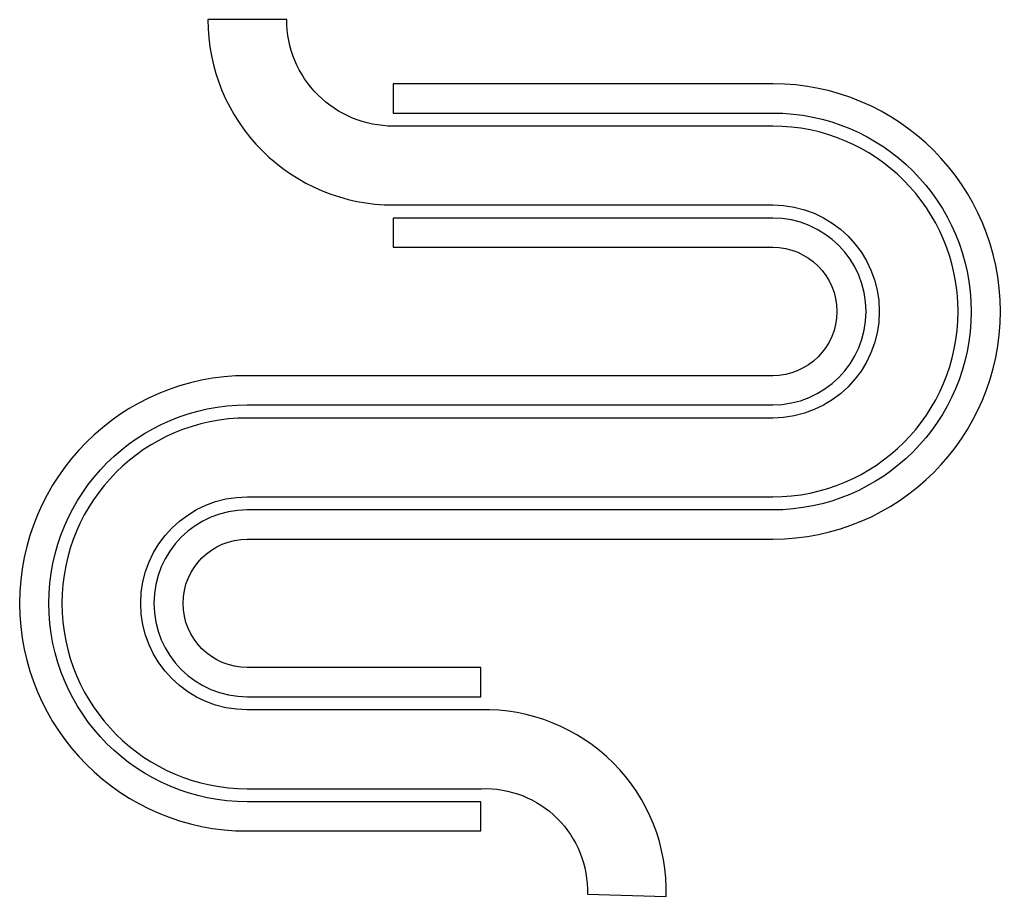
# Model space of a CAD drawing. Header units: millimetres. Extents: x -12.8 to 20.8, y 0 to 30.
import ezdxf

# ---------------------------------------------------------------- set-up
doc = ezdxf.new("R2010")
doc.units = ezdxf.units.MM
doc.layers.get('0').update_dxf_attribs({"linetype": 'CONTINUOUS'})

msp = doc.modelspace()

# ---------------------------------------------------------------- linework, layer by layer
for points in [[(2.981, 6.35), (-5, 6.35, -1), (-5, 13.65), (13, 13.65, 1), (13, 26.35), (0, 26.35, -0.414214), (-3.65, 30), (-6.35, 30, 0.414214), (0, 23.65), (13, 23.65, -1), (13, 16.35), (-5, 16.35, 1), (-5, 3.65), (3.022, 3.65, -0.433584), (6.651, 0.041), (9.349, -0.041, 0.430967)], [(3, 7.8), (-5, 7.8, -1), (-5, 12.2), (13, 12.2, 1), (13, 27.8), (0, 27.8), (0, 26.8), (13, 26.8, -1), (13, 13.2), (-5, 13.2, 1), (-5, 6.8), (3, 6.8)], [(3, 3.2), (-5, 3.2, -1), (-5, 16.8), (13, 16.8, 1), (13, 23.2), (0, 23.2), (0, 22.2), (13, 22.2, -1), (13, 17.8), (-5, 17.8, 1), (-5, 2.2), (3, 2.2)]]:
    msp.add_lwpolyline(points, format="xyb", close=True)

doc.saveas('drawing.dxf')
